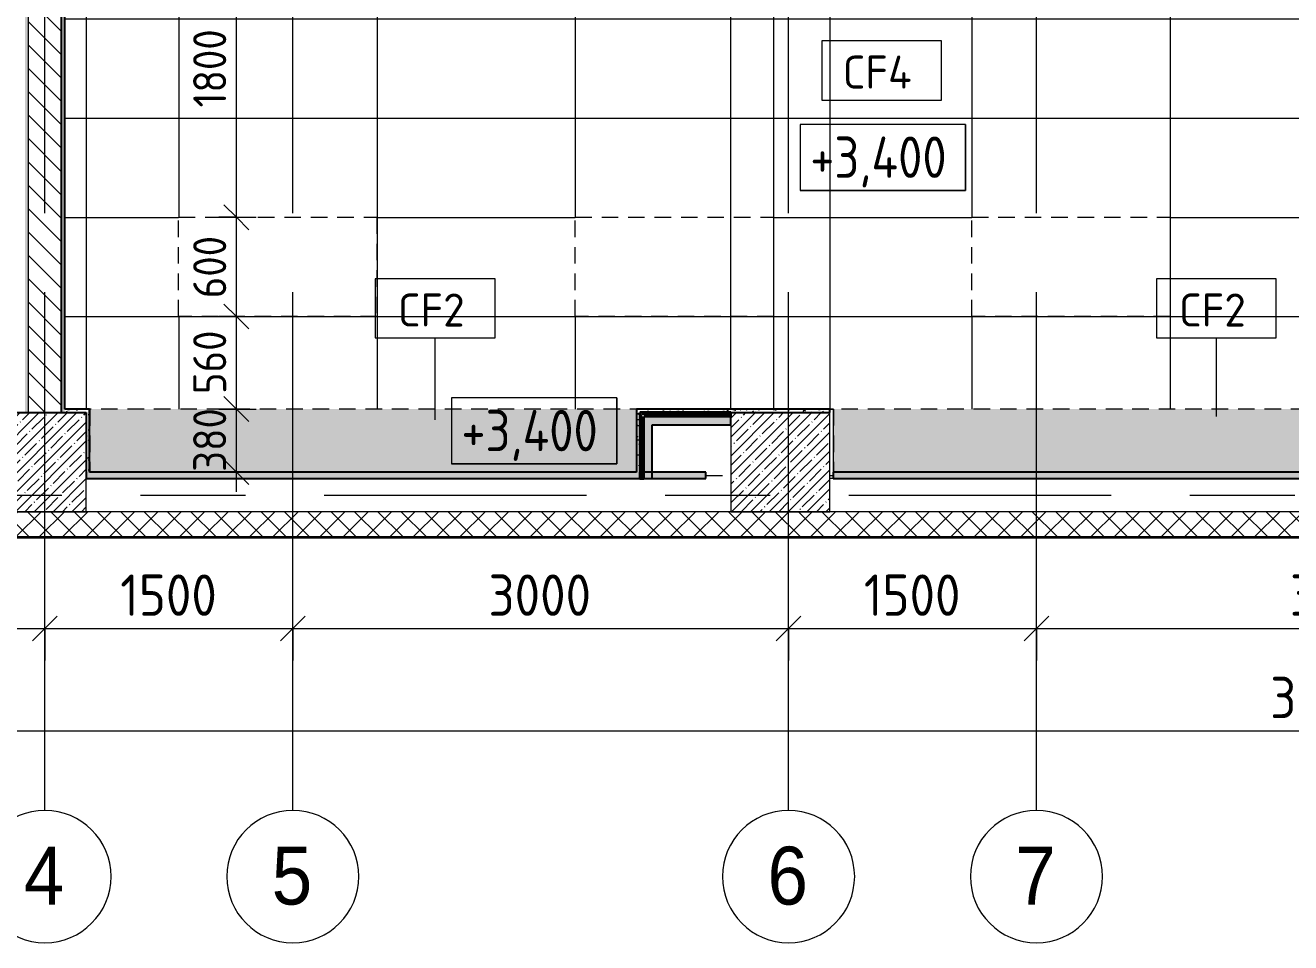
# Model space of a CAD drawing. Header units: millimetres. Extents: x -2911 to 191903, y -8553 to 29000.
# Drawn here: x 12391 to 20049, y -2706 to 2842 of the extents above; entities that cross this region are included whole.
import ezdxf

# ---------------------------------------------------------------- set-up
doc = ezdxf.new("R2010")
doc.units = ezdxf.units.MM
doc.linetypes.add('200_ШТРИХ__ш1_п0_6_', pattern=[160, 100, -60])
doc.linetypes.add('Осевая', pattern=[3175, 635, -476.25, 1587.5, -476.25])
for name, color, linetype, lineweight in [('A-ANNO-DIMS', 7, 'Continuous', 9), ('A-ANNO-DIMS-100', 7, 'Continuous', 9), ('A-CLNG-IDEN', 7, 'Continuous', 9), ('A-DETL-MBND', 7, '200_ШТРИХ__ш1_п0_6_', 9), ('A-DETL-MBND-1', 7, 'Continuous', 9), ('A-FLOR', 7, 'Continuous', 9), ('A-WALL', 7, 'Continuous', 9), ('G-ANNO-DIMS', 7, 'Continuous', 9), ('I-WALL', 7, 'Continuous', 9), ('S-COLS', 7, 'Continuous', 9), ('Оси', 7, 'Continuous', 9), ('Оси-1', 7, 'Continuous', 20), ('Оси-2', 7, 'Осевая', 9)]:
    doc.layers.add(name, color=color, linetype=linetype, lineweight=lineweight)
for name, color, linetype, lineweight, true_color in [('A-WALL-1', 7, 'Continuous', 25, 0x3c3c3c), ('A-WALL-2', 7, 'Continuous', 35, 0x3c3c3c), ('A-WALL-3', 7, 'Continuous', 13, 0x3c3c3c), ('A-WALL-FNSH-1', 7, 'Continuous', 9, 0x3c3c3c), ('A-WALL-FNSH-2', 7, 'Continuous', 13, 0x3c3c3c)]:
    doc.layers.add(name, color=color, linetype=linetype, lineweight=lineweight, true_color=true_color)
doc.styles.add('Arial', font='arial.ttf', dxfattribs={"width": 0.9, "height": 350})
doc.styles.add('GOST Common', font='GOST_Common.ttf', dxfattribs={"width": 0.9, "height": 250})
doc.styles.add('GOST Common_1', font='GOST_Common.ttf', dxfattribs={"height": 200})
doc.styles.add('ISOCPEUR', font='isocpeur.ttf', dxfattribs={"width": 0.9, "height": 250})
doc.styles.add('ISOCPEUR_1', font='isocpeur.ttf', dxfattribs={"width": 0.9, "height": 200})
doc.dimstyles.new('ISO-2_0_0_9К_Средний_округл2', dxfattribs={"dimscale": 304.8, "dimtxt": 199.196235, "dimasz": 0.492126, "dimexe": 0.393701, "dimexo": 0, "dimgap": 0, "dimtad": 1, "dimdec": 0, "dimrnd": 10, "dimzin": 0, "dimdsep": 46, "dimtxsty": 'ISOCPEUR_1', "dimblk1": 'OBLIQUE', "dimblk2": 'OBLIQUE', "dimsah": 1, "dimcen": 0.09, "dimdle": 0.393701, "dimazin": 0, "dimtfac": 1, "dimtdec": 4, "dimtix": 1, "dimtmove": 0, "dimatfit": 3, "dimfxl": 1, "dimtvp": 1, "dimtolj": 1, "dimtzin": 0, "dimarcsym": 2})
doc.dimstyles.new('ISO-2_5_0_9К_БОЛЬШОЙ', dxfattribs={"dimscale": 304.8, "dimtxt": 248.995294, "dimasz": 0.492126, "dimexe": 0.393701, "dimexo": 0.984252, "dimgap": 0, "dimtad": 1, "dimdec": 0, "dimrnd": 10, "dimzin": 0, "dimdsep": 46, "dimtxsty": 'ISOCPEUR', "dimblk1": 'OBLIQUE', "dimblk2": 'OBLIQUE', "dimsah": 1, "dimcen": 0.09, "dimdle": 0.393701, "dimazin": 0, "dimtfac": 1, "dimtdec": 4, "dimtix": 1, "dimtmove": 0, "dimatfit": 3, "dimfxl": 1, "dimtvp": 1, "dimtolj": 1, "dimtzin": 0, "dimarcsym": 2})
doc.dimstyles.new('ISO-2_5_0_9К_БОЛЬШОЙ_1', dxfattribs={"dimscale": 304.8, "dimtxt": 248.995294, "dimasz": 0.492126, "dimexe": 0.393701, "dimexo": 0.984252, "dimgap": 0, "dimtad": 1, "dimdec": 0, "dimrnd": 10, "dimzin": 0, "dimdsep": 46, "dimtxsty": 'ISOCPEUR', "dimblk1": 'OBLIQUE', "dimblk2": 'OBLIQUE', "dimsah": 1, "dimcen": 0.09, "dimdle": 0.393701, "dimazin": 0, "dimtfac": 1, "dimtdec": 4, "dimtix": 1, "dimtmove": 2, "dimatfit": 3, "dimfxl": 1, "dimtvp": 1, "dimtolj": 1, "dimtzin": 0, "dimarcsym": 2})
pattern_1 = [(45, (0, 0), (-57.02463, 57.02463), []), (45, (57.025, 0), (-57.02463, 57.02463), [100.806, -20.161, 3.353, -16.808])]
pattern_2 = [(0, (0, 0), (121.92, 30.48), [10.058, -81.382, 10.058, -81.382, -487.68]), (0, (0, 0), (121.92, 30.48), [-182.88, 10.058, -172.822, 10.058, -81.382, -213.36]), (0, (0, 0), (121.92, 30.48), [-457.2, 10.058, -50.902, 10.058, -142.342]), (120, (45.72, 15.24), (-87.356454, 90.345817), [10.058, -81.382, 10.058, -81.382, -487.68]), (120, (45.72, 15.24), (-87.356454, 90.345817), [-182.88, 10.058, -172.822, 10.058, -81.382, -213.36]), (120, (45.72, 15.24), (-87.356454, 90.345817), [-457.2, 10.058, -50.902, 10.058, -142.342]), (240, (60.96, 76.2), (-34.563546, -120.825817), [10.058, -81.382, 10.058, -81.382, -487.68]), (240, (60.96, 76.2), (-34.563546, -120.825817), [-182.88, 10.058, -172.822, 10.058, -81.382, -213.36]), (240, (60.96, 76.2), (-34.563546, -120.825817), [-457.2, 10.058, -50.902, 10.058, -142.342])]
pattern_3 = [(180, (9721, 1679.5), (-7e-14, -600), []), (270, (9721, 1679.5), (1200, 7e-14), [])]
pattern_4 = [(45, (0, 0), (-106.066, 106.066), []), (135, (0, 0), (-106.066, -106.066), [])]

# ---------------------------------------------------------------- blocks, each defined once
blk = doc.blocks.new('Ось сетки - D8-29747960-План потолков с обозначением видов отделки и геометрии 2 этажа в осях 1-12')
at = {"layer": 'Оси-1'}
for start, end in [(360, 180), (180, 360)]:
    blk.add_arc((0, 0), 4, start, end, dxfattribs=at)
blk = doc.blocks.new('DIMBLOCK3-План потолков с обозначением видов отделки и геометрии 2 этажа в осях 1-12')
at = {"layer": 'A-ANNO-DIMS-100'}
for p, q in [((8010, -999.9), (8010, -686)), ((12510, -999.9), (12510, -686)), ((8010, -806), (12510, -806)), ((8010, -806), (8010, -999.9)), ((12510, -806), (12510, -999.9))]:
    blk.add_line(p, q, dxfattribs=at)
at = {"layer": 'A-ANNO-DIMS-100', "lineweight": 20}
for p, q in [((8010, -806), (8085, -731)), ((12510, -806), (12585, -731)), ((8010, -806), (7935, -881)), ((12510, -806), (12435, -881))]:
    blk.add_line(p, q, dxfattribs=at)
at = {"layer": 'A-ANNO-DIMS-100', "color": 0, "insert": (9932, -479.4), "char_height": 250, "width": 787.208, "attachment_point": 1, "line_spacing_factor": 1.149209, "style": 'ISOCPEUR'}
blk.add_mtext('4500', dxfattribs=at)
blk = doc.blocks.new('_Oblique')
at = {"color": 0, "linetype": 'ByBlock', "lineweight": -2}
blk.add_line((-0.5, -0.5), (0.5, 0.5), dxfattribs=at)
blk = doc.blocks.new('DIMBLOCK4-План потолков с обозначением видов отделки и геометрии 2 этажа в осях 1-12')
at = {"layer": 'A-ANNO-DIMS-100'}
for p, q in [((12510, -999.9), (12510, -686)), ((14010, -999.9), (14010, -686)), ((12510, -806), (14010, -806)), ((12510, -806), (12510, -999.9)), ((14010, -806), (14010, -999.9))]:
    blk.add_line(p, q, dxfattribs=at)
at = {"layer": 'A-ANNO-DIMS-100', "lineweight": 20}
for p, q in [((12510, -806), (12585, -731)), ((14010, -806), (14085, -731)), ((12510, -806), (12435, -881)), ((14010, -806), (13935, -881))]:
    blk.add_line(p, q, dxfattribs=at)
at = {"layer": 'A-ANNO-DIMS-100', "color": 0, "insert": (12965.5, -479.4), "char_height": 250, "width": 706.764, "attachment_point": 1, "line_spacing_factor": 1.149209, "style": 'ISOCPEUR'}
blk.add_mtext('1500', dxfattribs=at)
blk = doc.blocks.new('DIMBLOCK5-План потолков с обозначением видов отделки и геометрии 2 этажа в осях 1-12')
at = {"layer": 'A-ANNO-DIMS-100'}
for p, q in [((14010, -999.9), (14010, -686)), ((17010, -999.9), (17010, -686)), ((14010, -806), (17010, -806)), ((14010, -806), (14010, -999.9)), ((17010, -806), (17010, -999.9))]:
    blk.add_line(p, q, dxfattribs=at)
at = {"layer": 'A-ANNO-DIMS-100', "lineweight": 20}
for p, q in [((14010, -806), (14085, -731)), ((17010, -806), (17085, -731)), ((14010, -806), (13935, -881)), ((17010, -806), (16935, -881))]:
    blk.add_line(p, q, dxfattribs=at)
at = {"layer": 'A-ANNO-DIMS-100', "color": 0, "insert": (15194, -479.4), "char_height": 250, "width": 758.478, "attachment_point": 1, "line_spacing_factor": 1.149209, "style": 'ISOCPEUR'}
blk.add_mtext('3000', dxfattribs=at)
blk = doc.blocks.new('DIMBLOCK6-План потолков с обозначением видов отделки и геометрии 2 этажа в осях 1-12')
at = {"layer": 'A-ANNO-DIMS-100'}
for p, q in [((17010, -999.9), (17010, -686)), ((18510, -999.9), (18510, -686)), ((17010, -806), (18510, -806)), ((17010, -806), (17010, -999.9)), ((18510, -806), (18510, -999.9))]:
    blk.add_line(p, q, dxfattribs=at)
at = {"layer": 'A-ANNO-DIMS-100', "lineweight": 20}
for p, q in [((17010, -806), (17085, -731)), ((18510, -806), (18585, -731)), ((17010, -806), (16935, -881)), ((18510, -806), (18435, -881))]:
    blk.add_line(p, q, dxfattribs=at)
at = {"layer": 'A-ANNO-DIMS-100', "color": 0, "insert": (17465.5, -479.4), "char_height": 250, "width": 706.764, "attachment_point": 1, "line_spacing_factor": 1.149209, "style": 'ISOCPEUR'}
blk.add_mtext('1500', dxfattribs=at)
blk = doc.blocks.new('DIMBLOCK7-План потолков с обозначением видов отделки и геометрии 2 этажа в осях 1-12')
at = {"layer": 'A-ANNO-DIMS-100'}
for p, q in [((18510, -999.9), (18510, -686)), ((22210, -999.9), (22210, -686)), ((18510, -806), (22210, -806)), ((18510, -806), (18510, -999.9)), ((22210, -806), (22210, -999.9))]:
    blk.add_line(p, q, dxfattribs=at)
at = {"layer": 'A-ANNO-DIMS-100', "lineweight": 20}
for p, q in [((18510, -806), (18585, -731)), ((22210, -806), (22285, -731)), ((18510, -806), (18435, -881)), ((22210, -806), (22135, -881))]:
    blk.add_line(p, q, dxfattribs=at)
at = {"layer": 'A-ANNO-DIMS-100', "color": 0, "insert": (20044, -479.4), "char_height": 250, "width": 758.478, "attachment_point": 1, "line_spacing_factor": 1.149209, "style": 'ISOCPEUR'}
blk.add_mtext('3700', dxfattribs=at)
blk = doc.blocks.new('DIMBLOCK23-План потолков с обозначением видов отделки и геометрии 2 этажа в осях 1-12')
at = {"layer": 'A-ANNO-DIMS-100'}
for p, q in [((110, -1619.1), (110, -1305.2)), ((38310, -1619.1), (38310, -1305.2)), ((-10, -1425.2), (38430, -1425.2)), ((110, -1425.2), (110, -1619.1)), ((38310, -1425.2), (38310, -1619.1))]:
    blk.add_line(p, q, dxfattribs=at)
at = {"layer": 'A-ANNO-DIMS-100', "lineweight": 20}
for p, q in [((110, -1425.2), (185, -1350.2)), ((38310, -1425.2), (38385, -1350.2)), ((110, -1425.2), (35, -1500.2)), ((38310, -1425.2), (38235, -1500.2))]:
    blk.add_line(p, q, dxfattribs=at)
at = {"layer": 'A-ANNO-DIMS-100', "color": 0, "insert": (19924.3, -1098.5), "char_height": 250, "width": 948.097, "attachment_point": 1, "line_spacing_factor": 1.149209, "style": 'ISOCPEUR'}
blk.add_mtext('38200', dxfattribs=at)
blk = doc.blocks.new('М_потолков - Марка_ Имя типа-25382930-План потолков с обозначением видов отделки и геометрии 2 этажа в осях 1-12')
at = {"layer": 'A-CLNG-IDEN'}
for p, q in [((3.625, 1.984375), (-3.625, 1.984375)), ((-3.625, 1.984375), (-3.625, -1.59375)), ((3.625, -1.59375), (3.625, 1.984375)), ((-3.625, -1.59375), (3.625, -1.59375))]:
    blk.add_line(p, q, dxfattribs=at)
blk = doc.blocks.new('DIMBLOCK33-План потолков с обозначением видов отделки и геометрии 2 этажа в осях 1-12')
at = {"layer": 'A-ANNO-DIMS-100', "lineweight": 20}
for p, q in [((13668.5, 521), (13593.5, 596)), ((13668.5, 521), (13743.5, 446)), ((13668.5, 140), (13593.5, 215)), ((13668.5, 140), (13743.5, 65))]:
    blk.add_line(p, q, dxfattribs=at)
at = {"layer": 'A-ANNO-DIMS-100'}
for p, q in [((13562.4, 521), (13788.5, 521)), ((13668.5, 521), (13562.4, 521)), ((13668.5, 20), (13668.5, 521)), ((13562.4, 140), (13788.5, 140)), ((13668.5, 140), (13562.4, 140))]:
    blk.add_line(p, q, dxfattribs=at)
at = {"layer": 'A-ANNO-DIMS-100', "color": 0, "insert": (13407.2, 140.9), "char_height": 200, "width": 455.087, "attachment_point": 1, "rotation": 90, "line_spacing_factor": 1.149209, "style": 'ISOCPEUR_1'}
blk.add_mtext('380', dxfattribs=at)
blk = doc.blocks.new('DIMBLOCK34-План потолков с обозначением видов отделки и геометрии 2 этажа в осях 1-12')
at = {"layer": 'A-ANNO-DIMS-100', "lineweight": 20}
for p, q in [((13668.5, 1080.6), (13593.5, 1155.6)), ((13668.5, 1080.6), (13743.5, 1005.6)), ((13668.5, 521), (13593.5, 596)), ((13668.5, 521), (13743.5, 446))]:
    blk.add_line(p, q, dxfattribs=at)
at = {"layer": 'A-ANNO-DIMS-100'}
for p, q in [((13562.4, 1080.6), (13788.5, 1080.6)), ((13668.5, 1080.6), (13562.4, 1080.6)), ((13668.5, 521), (13668.5, 1080.6)), ((13562.4, 521), (13788.5, 521)), ((13668.5, 521), (13562.4, 521))]:
    blk.add_line(p, q, dxfattribs=at)
at = {"layer": 'A-ANNO-DIMS-100', "color": 0, "insert": (13407.2, 611.2), "char_height": 200, "width": 455.087, "attachment_point": 1, "rotation": 90, "line_spacing_factor": 1.149209, "style": 'ISOCPEUR_1'}
blk.add_mtext('560', dxfattribs=at)
blk = doc.blocks.new('DIMBLOCK35-План потолков с обозначением видов отделки и геометрии 2 этажа в осях 1-12')
at = {"layer": 'A-ANNO-DIMS-100', "lineweight": 20}
for p, q in [((13668.5, 1680.6), (13593.5, 1755.6)), ((13668.5, 1680.6), (13743.5, 1605.6)), ((13668.5, 1080.6), (13593.5, 1155.6)), ((13668.5, 1080.6), (13743.5, 1005.6))]:
    blk.add_line(p, q, dxfattribs=at)
at = {"layer": 'A-ANNO-DIMS-100'}
for p, q in [((13562.4, 1680.6), (13788.5, 1680.6)), ((13668.5, 1680.6), (13562.4, 1680.6)), ((13668.5, 1080.6), (13668.5, 1680.6)), ((13562.4, 1080.6), (13788.5, 1080.6)), ((13668.5, 1080.6), (13562.4, 1080.6))]:
    blk.add_line(p, q, dxfattribs=at)
at = {"layer": 'A-ANNO-DIMS-100', "color": 0, "insert": (13407.2, 1191), "char_height": 200, "width": 455.087, "attachment_point": 1, "rotation": 90, "line_spacing_factor": 1.149209, "style": 'ISOCPEUR_1'}
blk.add_mtext('600', dxfattribs=at)
blk = doc.blocks.new('DIMBLOCK36-План потолков с обозначением видов отделки и геометрии 2 этажа в осях 1-12')
at = {"layer": 'A-ANNO-DIMS-100', "lineweight": 20}
for p, q in [((13668.5, 3480.6), (13593.5, 3555.6)), ((13668.5, 3480.6), (13743.5, 3405.6)), ((13668.5, 1680.6), (13593.5, 1755.6)), ((13668.5, 1680.6), (13743.5, 1605.6))]:
    blk.add_line(p, q, dxfattribs=at)
at = {"layer": 'A-ANNO-DIMS-100'}
for p, q in [((13562.4, 3480.6), (13788.5, 3480.6)), ((13668.5, 3480.6), (13562.4, 3480.6)), ((13668.5, 1680.6), (13668.5, 3480.6)), ((13562.4, 1680.6), (13788.5, 1680.6)), ((13668.5, 1680.6), (13562.4, 1680.6))]:
    blk.add_line(p, q, dxfattribs=at)
at = {"layer": 'A-ANNO-DIMS-100', "color": 0, "insert": (13407.2, 2345), "char_height": 200, "width": 565.411, "attachment_point": 1, "rotation": 90, "line_spacing_factor": 1.149209, "style": 'ISOCPEUR_1'}
blk.add_mtext('1800', dxfattribs=at)
blk = doc.blocks.new('Высотные отметки - 10х4_h_-17668695-План потолков с обозначением видов отделки и геометрии 2 этажа в осях 1-12')
at = {"layer": 'G-ANNO-DIMS'}
for p, q in [((-5, 4), (-5, 0)), ((5, 4), (-5, 4)), ((5, 4), (-5, 4)), ((-5, 4), (-5, 0)), ((5, 4), (5, 0)), ((5, 0), (5, 4)), ((5, 0), (-5, 0)), ((-5, 0), (5, 0))]:
    blk.add_line(p, q, dxfattribs=at)

msp = doc.modelspace()

# ---------------------------------------------------------------- hatches: boundary and pattern name
at = {"layer": 'A-DETL-MBND'}
h = msp.add_hatch(dxfattribs=at)
h.set_pattern_fill('FP_46', color=256, style=0, pattern_type=2)
h.set_pattern_definition(pattern_3)
h.paths.add_polyline_path([(24809, 521), (24810, 521.2), (24810, 7680), (22530, 7680), (22530, 7050), (22510, 7050), (22510, 521), (23983.7, 521)])
h.paths.add_polyline_path([(21558.2, 521), (21910, 521), (21910, 7050), (20860, 7050), (20859, 7660), (17280, 7659), (17280, 7050), (17260, 7050), (17260, 521), (19132.6, 521)])
h.paths.add_polyline_path([(15494.3, 521), (16660, 521), (16660, 1080.6), (15719.2, 1080.6), (15719.2, 1680.6), (16660, 1680.6), (16660, 3480.6), (15719.2, 3480.6), (15719.2, 4080.6), (16660, 4080.6), (16660, 5880.6), (15719.2, 5880.6), (15719.2, 6480.6), (16660, 6480.6), (16660, 7050), (16060, 7050), (16060, 7680), (13724, 7679), (13589.7, 7642.9), (13589.7, 7680), (13060.1, 7680), (13060.2, 7642.6), (12924.9, 7678.8), (12929.5, 7680), (12780, 7680), (12780, 7280), (12760, 7280), (12760, 521), (14281.5, 521)])
h.paths.add_polyline_path([(22919.2, 1080.6), (22919.2, 1680.6), (24119.2, 1680.6), (24119.2, 1080.6), (23983.7, 1080.6)])
h.paths.add_polyline_path([(20519.2, 1080.6), (20519.2, 1680.6), (21719.2, 1680.6), (21719.2, 1080.6), (21558.2, 1080.6)])
h.paths.add_polyline_path([(19132.6, 1080.6), (18119.2, 1080.6), (18119.2, 1680.6), (19319.2, 1680.6), (19319.2, 1080.6)])
h.paths.add_polyline_path([(14519.2, 1080.6), (13319.2, 1080.6), (13319.2, 1680.6), (14519.2, 1680.6)])
h.paths.add_polyline_path([(24119.2, 3480.6), (22919.2, 3480.6), (22919.2, 4080.6), (24119.2, 4080.6), (24119.2, 3845.2)])
h.paths.add_polyline_path([(20519.2, 3480.6), (20519.2, 4080.6), (21719.2, 4080.6), (21719.2, 3480.6), (21558.2, 3480.6)])
h.paths.add_polyline_path([(18119.2, 3480.6), (18119.2, 4080.6), (19319.2, 4080.6), (19319.2, 3480.6), (19132.6, 3480.6)])
h.paths.add_polyline_path([(14519.2, 3480.6), (13319.2, 3480.6), (13319.2, 4080.6), (14519.2, 4080.6), (14519.2, 3845.2)])
h.paths.add_polyline_path([(23983.7, 5880.6), (22919.2, 5880.6), (22919.2, 6480.6), (24119.2, 6480.6), (24119.2, 5880.6)])
h.paths.add_polyline_path([(21719.2, 5880.6), (20519.2, 5880.6), (20519.2, 6480.6), (21719.2, 6480.6)])
h.paths.add_polyline_path([(19319.2, 5880.6), (18119.2, 5880.6), (18119.2, 6480.6), (19319.2, 6480.6)])
h.paths.add_polyline_path([(14519.2, 5880.6), (13319.2, 5880.6), (13319.2, 6480.6), (14519.2, 6480.6)])
h.paths.add_polyline_path([(13325.1, 7279), (13288.8, 7414.2), (13361.3, 7414.3), (13330.8, 7300.1)])
h = msp.add_hatch(dxfattribs=at)
h.set_pattern_fill('FP_46', color=256, style=0, pattern_type=2)
h.set_pattern_definition(pattern_3)
h.paths.add_polyline_path([(21910, 521), (22510, 521), (22509.3, 7050), (21910, 7050), (21910, 816.6)])
h.paths.add_polyline_path([(17260, 521), (17260, 7050), (16660, 7050), (16660, 6480.6), (16919.2, 6480.6), (16919.2, 5880.6), (16660, 5880.6), (16660, 4080.6), (16919.2, 4080.6), (16919.2, 3480.6), (16660, 3480.6), (16660, 1680.6), (16919.2, 1680.6), (16919.2, 1080.6), (16660, 1080.6), (16660, 521), (16707.1, 521)])
h.paths.add_polyline_path([(12630, 521), (12760, 521), (12760, 7280), (12630, 7280), (12630, 903.6)])
at = {"layer": 'A-DETL-MBND-1'}
h = msp.add_hatch(color=256, dxfattribs=at)
h.paths.add_polyline_path([(22730, 141), (24809, 141), (24809, 521), (22730, 520), (22730, 500)])
h.paths.add_polyline_path([(19132.6, 141), (21889, 141), (21889, 521), (17281, 521), (17281, 141)])
h.paths.add_polyline_path([(16090, 141), (16089, 521), (12781, 521), (12781, 141), (15494.3, 141)])
at = {"layer": 'A-WALL'}
h = msp.add_hatch(dxfattribs=at)
h.set_pattern_fill('FP_9', color=256, style=0, pattern_type=2)
h.set_pattern_definition([(45, (0, 0), (-70.71068, 70.71068), []), (135, (0, 0), (-70.71068, -70.71068), [])])
h.paths.add_polyline_path([(38270, -250), (38270, -100), (-260, -100), (-260, -250), (33686, -250)])
at = {"layer": 'I-WALL'}
h = msp.add_hatch(dxfattribs=at)
h.set_pattern_fill('FP_8', color=256, style=0, pattern_type=2)
h.set_pattern_definition([(135, (0, 0), (-70.7107, -70.7107), [])])
h.paths.add_polyline_path([(12610, 500), (12610, 7300), (12410, 7300), (12410, 500), (12462.3, 500)])
h = msp.add_hatch(dxfattribs=at)
h.set_pattern_fill('FP_40', color=256, style=0, pattern_type=2)
h.set_pattern_definition(pattern_2)
h.paths.add_polyline_path([(12610, 500), (12630, 500), (12630, 7300), (12610, 7300), (12610, 903.6)])
h = msp.add_hatch(dxfattribs=at)
h.set_pattern_fill('FP_40', color=256, style=0, pattern_type=2)
h.set_pattern_definition(pattern_2)
h.paths.add_polyline_path([(12410, 500), (12410, 7070), (12390, 7070), (12390, 500)])
h = msp.add_hatch(dxfattribs=at)
h.set_pattern_fill('FP_40', color=256, style=0, pattern_type=2)
h.set_pattern_definition(pattern_2)
h.paths.add_polyline_path([(12630, 500), (12760, 500), (12760, 520), (12630, 520)])
h = msp.add_hatch(dxfattribs=at)
h.set_pattern_fill('FP_40', color=256, style=0, pattern_type=2)
h.set_pattern_definition(pattern_2)
h.paths.add_polyline_path([(12780, 140), (12780, 520), (12760, 520), (12760, 140)])
h = msp.add_hatch(dxfattribs=at)
h.set_pattern_fill('FP_40', color=256, style=0, pattern_type=2)
h.set_pattern_definition(pattern_2)
h.paths.add_polyline_path([(16707.1, 500), (17260, 500), (17260, 520), (16090, 520), (16090, 500), (16110, 500)])
h = msp.add_hatch(dxfattribs=at)
h.set_pattern_fill('FP_40', color=256, style=0, pattern_type=2)
h.set_pattern_definition(pattern_2)
h.paths.add_polyline_path([(16100.7, 140), (16110, 140), (16110, 500), (16090, 500), (16090, 140)])
h = msp.add_hatch(dxfattribs=at)
h.set_pattern_fill('FP_42', color=256, style=0, pattern_type=2)
h.set_pattern_definition(pattern_4)
h.paths.add_polyline_path([(16122.5, 100), (16122.5, 500), (16110, 500), (16110, 100)])
h = msp.add_hatch(dxfattribs=at)
h.set_pattern_fill('FP_42', color=256, style=0, pattern_type=2)
h.set_pattern_definition(pattern_4)
h.paths.add_polyline_path([(16660, 487.5), (16660, 500), (16122.5, 500), (16122.5, 487.5), (16185, 487.5)])
h = msp.add_hatch(dxfattribs=at)
h.set_pattern_fill('FP_42', color=256, style=0, pattern_type=2)
h.set_pattern_definition(pattern_4)
h.paths.add_polyline_path([(16135, 100), (16135, 487.5), (16122.5, 487.5), (16122.5, 100)])
h = msp.add_hatch(dxfattribs=at)
h.set_pattern_fill('FP_42', color=256, style=0, pattern_type=2)
h.set_pattern_definition(pattern_4)
h.paths.add_polyline_path([(16660, 475), (16660, 487.5), (16135, 487.5), (16135, 475), (16185, 475)])
for points in [[(16185, 100), (16185, 475), (16135, 475), (16135, 100)], [(16185, 425), (16660, 425), (16660, 475), (16185, 475)]]:
    msp.add_hatch(color=256, dxfattribs=at).paths.add_polyline_path(points)
h = msp.add_hatch(dxfattribs=at)
h.set_pattern_fill('FP_40', color=256, style=0, pattern_type=2)
h.set_pattern_definition(pattern_2)
h.paths.add_polyline_path([(16639.5, 500), (17260, 500), (17260, 520), (16639.5, 520)])
h = msp.add_hatch(dxfattribs=at)
h.set_pattern_fill('FP_40', color=256, style=0, pattern_type=2)
h.set_pattern_definition(pattern_2)
h.paths.add_polyline_path([(15494.3, 100), (16510, 100), (16510, 140), (12760, 140), (12760, 100), (14281.5, 100)])
h = msp.add_hatch(dxfattribs=at)
h.set_pattern_fill('FP_40', color=256, style=0, pattern_type=2)
h.set_pattern_definition(pattern_2)
h.paths.add_polyline_path([(19132.6, 100), (21910, 100), (21910, 140), (17280, 140), (17280, 100)])
at = {"layer": 'S-COLS'}
h = msp.add_hatch(dxfattribs=at)
h.set_pattern_fill('FP_11', color=256, style=0, pattern_type=2)
h.set_pattern_definition(pattern_1)
h.paths.add_polyline_path([(12160, -100), (12760, -100), (12760, 500), (12160, 500), (12160, -76.9)])
h = msp.add_hatch(dxfattribs=at)
h.set_pattern_fill('FP_11', color=256, style=0, pattern_type=2)
h.set_pattern_definition(pattern_1)
h.paths.add_polyline_path([(16660, -100), (17260, -100), (17260, 500), (16660, 500), (16660, -76.9)])

# ---------------------------------------------------------------- linework, layer by layer
at = {"layer": 'A-CLNG-IDEN'}
for p, q in [((14871.8, 456.7), (14871.8, 950.8)), ((19598.8, 476.2), (19598.8, 950.8))]:
    msp.add_line(p, q, dxfattribs=at)
at = {"layer": 'A-DETL-MBND'}
for p, q in [((12631, 7279), (12631, 521)), ((13319.2, 1080.6), (13319.2, 1680.6)), ((13319.2, 1680.6), (14519.2, 1680.6)), ((14519.2, 1680.6), (14519.2, 1080.6)), ((15719.2, 1080.6), (15719.2, 1680.6)), ((15719.2, 1680.6), (16919.2, 1680.6)), ((16919.2, 1680.6), (16919.2, 1080.6)), ((18119.2, 1080.6), (18119.2, 1680.6)), ((18119.2, 1680.6), (19319.2, 1680.6)), ((19319.2, 1680.6), (19319.2, 1080.6)), ((14519.2, 1080.6), (13319.2, 1080.6)), ((16919.2, 1080.6), (15719.2, 1080.6)), ((19319.2, 1080.6), (18119.2, 1080.6)), ((12630, 521), (12781, 521)), ((21910, 521), (12631, 521)), ((12781, 520), (12780, 520)), ((12781, 521), (12781, 140)), ((12781, 520), (12781, 140)), ((16089, 521), (17280, 521)), ((16089, 150), (16089, 521)), ((16639.5, 521), (16639.5, 520)), ((16639.5, 521), (17281, 521)), ((17280, 520), (17260, 520)), ((17280, 521), (17280, 140)), ((17281, 521), (17281, 140)), ((12781, 141), (16090, 141)), ((16089, 150), (16090, 150)), ((16510, 120), (16660, 120)), ((17260, 120), (17280, 120)), ((17281, 141), (21889, 141))]:
    msp.add_line(p, q, dxfattribs=at)
at = {"layer": 'A-FLOR'}
for p, q in [((12760, 7280), (12760, 520)), ((16660, 520), (16660, 7050)), ((17260, 7050), (17260, 520))]:
    msp.add_line(p, q, dxfattribs=at)
at = {"layer": 'A-WALL'}
for p, q in [((12410, 500), (12410, 7150)), ((16122.5, 100), (16122.5, 487.5)), ((16660, 487.5), (16122.5, 487.5)), ((-260, -250), (38270, -250))]:
    msp.add_line(p, q, dxfattribs=at)
at = {"layer": 'A-WALL-1'}
for p, q in [((12610, 500), (12610, 7300)), ((12630, 520), (12630, 7280)), ((12160, 500), (12760, 500)), ((12780, 520), (12630, 520)), ((12760, 500), (12760, 100)), ((12780, 140), (12780, 520)), ((16090, 520), (16090, 140)), ((17260, 520), (16090, 520)), ((16639.5, 520), (16639.5, 500)), ((16660, 500), (17260, 500)), ((16660, 425), (16660, 475)), ((17260, 500), (17260, 520)), ((16185, 100), (16185, 425)), ((16185, 425), (16660, 425)), ((12760, 100), (16510, 100)), ((16090, 140), (12780, 140)), ((16510, 140), (16110, 140)), ((16510, 100), (16510, 140)), ((17280, 140), (17280, 100)), ((21890, 140), (17280, 140)), ((17280, 100), (21910, 100))]:
    msp.add_line(p, q, dxfattribs=at)
at = {"layer": 'A-WALL-2'}
for p, q in [((16110, 500), (16110, 100)), ((16660, 500), (16110, 500)), ((16135, 100), (16135, 475)), ((16660, 475), (16135, 475)), ((16660, 475), (16660, 500)), ((16110, 100), (16135, 100))]:
    msp.add_line(p, q, dxfattribs=at)
at = {"layer": 'A-WALL-3'}
msp.add_line((21910, -100), (3510, -100), dxfattribs=at)
at = {"layer": 'A-WALL-FNSH-1'}
msp.add_line((-268, -258), (38270, -258), dxfattribs=at)
at = {"layer": 'A-WALL-FNSH-2'}
for p, q in [((17281, 520), (17280, 520)), ((17280, 520), (17280, 140)), ((17281, 140), (17281, 520)), ((17280, 150), (17281, 150)), ((-263, -253), (38270, -253))]:
    msp.add_line(p, q, dxfattribs=at)
at = {"layer": 'I-WALL'}
msp.add_line((17280, 100), (17260, 100), dxfattribs=at)
at = {"layer": 'S-COLS'}
for p, q in [((12760, 500), (12160, 500)), ((12760, -100), (12760, 500)), ((17260, 500), (16660, 500)), ((16660, 500), (16660, -100)), ((17260, -100), (17260, 500)), ((12160, -100), (12760, -100)), ((16660, -100), (17260, -100))]:
    msp.add_line(p, q, dxfattribs=at)
at = {"layer": 'Оси'}
for p, q in [((12510, -1906.3), (12510, 593.7)), ((14010, -1906.3), (14010, 593.7)), ((17010, -1906.3), (17010, 593.7)), ((18510, -1906.3), (18510, 593.7))]:
    msp.add_line(p, q, dxfattribs=at)
at = {"layer": 'Оси-2'}
for p, q in [((12510, 593.7), (12510, 24898.1)), ((14010, 593.7), (14010, 24898.1)), ((17010, 593.7), (17010, 24898.1)), ((18510, 593.7), (18510, 24898.1)), ((389, 0), (35990, 0))]:
    msp.add_line(p, q, dxfattribs=at)

# ---------------------------------------------------------------- block references
at = {"layer": 'A-CLNG-IDEN', "xscale": 99.99999999999993, "yscale": 99.99999999999993, "zscale": 99.99999999999993}
for p in [(17573.8, 2549), (14871.8, 1110.2), (19598.8, 1110.2)]:
    msp.add_blockref('М_потолков - Марка_ Имя типа-25382930-План потолков с обозначением видов отделки и геометрии 2 этажа в осях 1-12', p, dxfattribs=at)
at = {"layer": 'G-ANNO-DIMS', "xscale": 99.99999999999993, "yscale": 99.99999999999993, "zscale": 99.99999999999993}
for p in [(17581.1, 1842.5), (15470, 189)]:
    msp.add_blockref('Высотные отметки - 10х4_h_-17668695-План потолков с обозначением видов отделки и геометрии 2 этажа в осях 1-12', p, dxfattribs=at)
at = {"layer": 'Оси-1', "xscale": 99.99999999999993, "yscale": 99.99999999999993, "zscale": 99.99999999999993}
for p in [(12510, -2306.3), (14010, -2306.3), (17010, -2306.3), (18510, -2306.3)]:
    msp.add_blockref('Ось сетки - D8-29747960-План потолков с обозначением видов отделки и геометрии 2 этажа в осях 1-12', p, dxfattribs=at)

# ---------------------------------------------------------------- texts
at = {"layer": 'A-CLNG-IDEN', "char_height": 200, "attachment_point": 1, "style": 'GOST Common_1'}
for s, insert, width in [('CF4', (17338, 2658.7), 553.164), ('CF2', (14646, 1219.9), 529.114), ('CF2', (19373, 1219.9), 529.114)]:
    msp.add_mtext(s, dxfattribs=dict(at, insert=insert, width=width))
at = {"layer": 'G-ANNO-DIMS', "char_height": 250, "width": 1055.976, "attachment_point": 1, "line_spacing_factor": 1.022761, "style": 'GOST Common'}
for insert in [(17141.1, 2169.2), (15030, 515.7)]:
    msp.add_mtext('+3,400', dxfattribs=dict(at, insert=insert))
at = {"layer": 'Оси', "char_height": 350, "width": 303.038, "attachment_point": 1, "style": 'Arial'}
for s, insert in [('\\fArial|b0|i0|c204|p34|;\\W.9;4', (12382.5, -2125.6)), ('\\fArial|b0|i0|c204|p34|;\\W.9;5', (13882.5, -2125.6)), ('\\fArial|b0|i0|c204|p34|;\\W.9;6', (16882.5, -2125.6)), ('\\fArial|b0|i0|c204|p34|;\\W.9;7', (18382.5, -2125.6))]:
    msp.add_mtext(s, dxfattribs=dict(at, insert=insert))

# ---------------------------------------------------------------- dimensions: what is measured, and where the dimension line sits
at = {"layer": 'A-ANNO-DIMS'}
for base, p1, p2, override, picture, middle in [((13668.5, 3480.6), (13562.4, 1680.6), (13562.4, 3480.6), {"dimpost": '<>', "dimfxl": 1800}, 'DIMBLOCK36-План потолков с обозначением видов отделки и геометрии 2 этажа в осях 1-12', (13568.5, 2580.6)), ((13668.5, 1680.6), (13562.4, 1080.6), (13562.4, 1680.6), {"dimpost": '<>', "dimfxl": 600}, 'DIMBLOCK35-План потолков с обозначением видов отделки и геометрии 2 этажа в осях 1-12', (13568.5, 1380.6)), ((13668.5, 1080.6), (13562.4, 521), (13562.4, 1080.6), {"dimpost": '<>', "dimfxl": 559.598279}, 'DIMBLOCK34-План потолков с обозначением видов отделки и геометрии 2 этажа в осях 1-12', (13568.5, 800.8)), ((13668.5, 521), (13562.4, 140), (13562.4, 521), {"dimpost": '<>', "dimfxl": 381}, 'DIMBLOCK33-План потолков с обозначением видов отделки и геометрии 2 этажа в осях 1-12', (13568.5, 330.5))]:
    dim = msp.add_linear_dim(base=base, p1=p1, p2=p2, angle=90, dimstyle='ISO-2_0_0_9К_Средний_округл2', override=override, dxfattribs=at)
    dim.commit()
    dim.dimension.update_dxf_attribs({"geometry": picture, "text_midpoint": middle})
for base, p1, p2, override, picture, middle in [((12510, -806), (8010, -699.9), (12510, -699.9), {"dimpost": '<>', "dimfxl": 4500}, 'DIMBLOCK3-План потолков с обозначением видов отделки и геометрии 2 этажа в осях 1-12', (10260, -681)), ((14010, -806), (12510, -699.9), (14010, -699.9), {"dimpost": '<>', "dimfxl": 1500}, 'DIMBLOCK4-План потолков с обозначением видов отделки и геометрии 2 этажа в осях 1-12', (13260, -681)), ((17010, -806), (14010, -699.9), (17010, -699.9), {"dimpost": '<>', "dimfxl": 3000}, 'DIMBLOCK5-План потолков с обозначением видов отделки и геометрии 2 этажа в осях 1-12', (15510, -681)), ((18510, -806), (17010, -699.9), (18510, -699.9), {"dimpost": '<>', "dimfxl": 1500}, 'DIMBLOCK6-План потолков с обозначением видов отделки и геометрии 2 этажа в осях 1-12', (17760, -681)), ((22210, -806), (18510, -699.9), (22210, -699.9), {"dimpost": '<>', "dimfxl": 3700}, 'DIMBLOCK7-План потолков с обозначением видов отделки и геометрии 2 этажа в осях 1-12', (20360, -681))]:
    dim = msp.add_linear_dim(base=base, p1=p1, p2=p2, dimstyle='ISO-2_5_0_9К_БОЛЬШОЙ', override=override, dxfattribs=at)
    dim.commit()
    dim.dimension.update_dxf_attribs({"geometry": picture, "text_midpoint": middle})
dim = msp.add_linear_dim(base=(38310, -1425.2), p1=(110, -1319.1), p2=(38310, -1319.1), dimstyle='ISO-2_5_0_9К_БОЛЬШОЙ_1', override={"dimpost": '<>', "dimfxl": 38199.999966}, dxfattribs=at)
dim.commit()
dim.dimension.update_dxf_attribs({"geometry": 'DIMBLOCK23-План потолков с обозначением видов отделки и геометрии 2 этажа в осях 1-12', "text_midpoint": (20398.4, -1265.2), "dimtype": 160})

doc.saveas('drawing.dxf')
